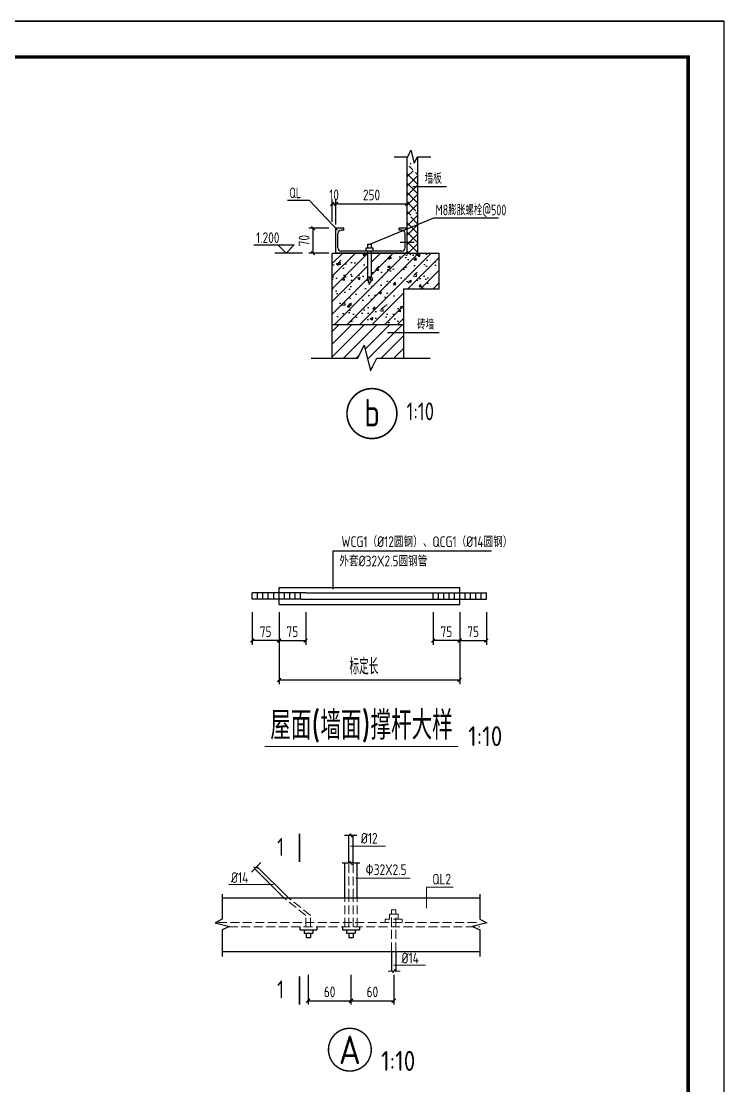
# Model space of a CAD drawing. Header units: millimetres. Extents: x 865490 to 879904, y 39442 to 44891.
# Drawn here: x 875057.7 to 875254.7, y 39745.5 to 40044 of the extents above; entities that cross this region are included whole.
import ezdxf

# ---------------------------------------------------------------- set-up
doc = ezdxf.new("R2010")
doc.units = ezdxf.units.MM
doc.header["$LTSCALE"] = 1000
doc.header["$MEASUREMENT"] = 0
doc.linetypes.add('2', pattern=[11.4, 9, -0.9, 0.6, -0.9])
doc.linetypes.add('DASH', pattern=[0.35, 0.25, -0.1])
for name, color, linetype, lineweight in [('1', 4, 'Continuous', 70), ('D3', 62, 'Continuous', 9), ('LZ', 64, 'Continuous', 9), ('数字', 3, 'Continuous', 9)]:
    doc.layers.add(name, color=color, linetype=linetype, lineweight=lineweight)
for name, color, linetype in [('10', 7, 'Continuous'), ('D1', 112, 'Continuous'), ('D2', 6, 'Continuous'), ('DIM', 7, 'Continuous'), ('FRAME', 4, 'Continuous'), ('PUB_DIM', 3, 'Continuous'), ('THIN', 7, 'Continuous'), ('中文', 7, 'Continuous'), ('文字', 7, 'Continuous'), ('标注', 7, 'Continuous'), ('独立基础', 2, 'Continuous'), ('轴线', 253, '2')]:
    doc.layers.add(name, color=color, linetype=linetype)
doc.styles.add('GBHZ', font='gbenor.shx', dxfattribs={"width": 0.9, "bigfont": 'gbcbig.shx'})
doc.dimstyles.new('100', dxfattribs={"dimscale": 0, "dimtxt": 3, "dimasz": 0.01, "dimexe": 1, "dimexo": 2, "dimgap": 1, "dimtad": 1, "dimdec": 0, "dimlfac": 100, "dimdsep": 46, "dimtxsty": 'GBHZ', "dimblk": 'JT', "dimcen": -2.5, "dimclrd": 7, "dimclre": 7, "dimclrt": 7, "dimadec": 0, "dimazin": 0, "dimtfac": 1, "dimtdec": 0, "dimtix": 1, "dimtmove": 2, "dimatfit": 3, "dimldrblk": 'JT', "dimfxl": 0, "dimtolj": 1, "dimlwd": -1, "dimlwe": -1, "dimarcsym": 0})
doc.dimstyles.new('Y10', dxfattribs={"dimscale": 0, "dimtxt": 3, "dimasz": 0.01, "dimexe": 1.2, "dimexo": 1, "dimgap": 1, "dimtad": 1, "dimdec": 0, "dimlfac": 10, "dimzin": 0, "dimdsep": 46, "dimtxsty": 'GBHZ', "dimblk1": 'DX', "dimblk2": 'DX', "dimsah": 1, "dimcen": 0.09, "dimdle": 1, "dimadec": 0, "dimazin": 0, "dimtfac": 1, "dimtdec": 0, "dimtix": 1, "dimtmove": 2, "dimatfit": 3, "dimldrblk": 'DX', "dimfxl": 0, "dimtolj": 1, "dimtzin": 0, "dimarcsym": 0})

# ---------------------------------------------------------------- blocks, each defined once
blk = doc.blocks.new('DX')
at = {"color": 0, "linetype": 'ByBlock', "const_width": 40}
blk.add_lwpolyline([(-54, -51), (46, 49)], dxfattribs=at)
blk = doc.blocks.new('*D209')
at = {"layer": 'Defpoints', "color": 0, "linetype": 'ByBlock', "transparency": 16777216}
for p in [(875180.64, 39879.32), (875129.95, 39877.11), (875129.95, 39859.25)]:
    blk.add_point(p, dxfattribs=at)
at = {"layer": 'dim', "color": 0, "linetype": 'ByBlock', "lineweight": -2, "transparency": 16777216}
for p, q in [((875180.64, 39878.32), (875180.64, 39858.05)), ((875129.95, 39876.11), (875129.95, 39858.05)), ((875180.63, 39859.25), (875129.96, 39859.25))]:
    blk.add_line(p, q, dxfattribs=at)
at = {"layer": 'dim', "color": 0, "linetype": 'ByBlock', "lineweight": -2, "transparency": 16777216, "xscale": 0.01, "yscale": 0.01, "zscale": 0.01, "rotation": 180}
blk.add_blockref('DX', (875129.95, 39859.25), dxfattribs=at)
at = {"layer": 'dim', "color": 0, "linetype": 'ByBlock', "lineweight": -2, "transparency": 16777216, "xscale": 0.01, "yscale": 0.01, "zscale": 0.01}
blk.add_blockref('DX', (875180.64, 39859.25), dxfattribs=at)
blk = doc.blocks.new('*D210')
at = {"layer": 'Defpoints', "color": 0, "linetype": 'ByBlock', "transparency": 16777216}
for p in [(875129.95, 39879.32), (875137.45, 39879.32), (875137.45, 39870.31)]:
    blk.add_point(p, dxfattribs=at)
at = {"layer": 'dim', "color": 0, "linetype": 'ByBlock', "lineweight": -2, "transparency": 16777216}
for p, q in [((875129.95, 39878.32), (875129.95, 39869.11)), ((875137.45, 39878.32), (875137.45, 39869.11)), ((875129.96, 39870.31), (875137.44, 39870.31))]:
    blk.add_line(p, q, dxfattribs=at)
at = {"layer": 'dim', "color": 0, "linetype": 'ByBlock', "lineweight": -2, "transparency": 16777216, "xscale": 0.01, "yscale": 0.01, "zscale": 0.01, "rotation": 180}
blk.add_blockref('DX', (875129.95, 39870.31), dxfattribs=at)
at = {"layer": 'dim', "color": 0, "linetype": 'ByBlock', "lineweight": -2, "transparency": 16777216, "xscale": 0.01, "yscale": 0.01, "zscale": 0.01}
blk.add_blockref('DX', (875137.45, 39870.31), dxfattribs=at)
at = {"layer": 'dim', "color": 0, "linetype": 'ByBlock', "transparency": 16777216, "insert": (875133.7, 39872.81), "char_height": 3, "attachment_point": 5, "style": 'GBHZ'}
blk.add_mtext('\\A1;75', dxfattribs=at)
blk = doc.blocks.new('*D211')
at = {"layer": 'Defpoints', "color": 0, "linetype": 'ByBlock', "transparency": 16777216}
for p in [(875122.45, 39879.32), (875129.95, 39879.32), (875122.45, 39870.31)]:
    blk.add_point(p, dxfattribs=at)
at = {"layer": 'dim', "color": 0, "linetype": 'ByBlock', "lineweight": -2, "transparency": 16777216}
for p, q in [((875122.45, 39878.32), (875122.45, 39869.11)), ((875129.95, 39878.32), (875129.95, 39869.11)), ((875129.94, 39870.31), (875122.46, 39870.31))]:
    blk.add_line(p, q, dxfattribs=at)
at = {"layer": 'dim', "color": 0, "linetype": 'ByBlock', "lineweight": -2, "transparency": 16777216, "xscale": 0.01, "yscale": 0.01, "zscale": 0.01, "rotation": 180}
blk.add_blockref('DX', (875122.45, 39870.31), dxfattribs=at)
at = {"layer": 'dim', "color": 0, "linetype": 'ByBlock', "lineweight": -2, "transparency": 16777216, "xscale": 0.01, "yscale": 0.01, "zscale": 0.01}
blk.add_blockref('DX', (875129.95, 39870.31), dxfattribs=at)
at = {"layer": 'dim', "color": 0, "linetype": 'ByBlock', "transparency": 16777216, "insert": (875126.2, 39872.81), "char_height": 3, "attachment_point": 5, "style": 'GBHZ'}
blk.add_mtext('\\A1;75', dxfattribs=at)
blk = doc.blocks.new('*D212')
at = {"layer": 'Defpoints', "color": 0, "linetype": 'ByBlock', "transparency": 16777216}
for p in [(875173.14, 39879.32), (875180.64, 39879.32), (875173.14, 39870.31)]:
    blk.add_point(p, dxfattribs=at)
at = {"layer": 'dim', "color": 0, "linetype": 'ByBlock', "lineweight": -2, "transparency": 16777216}
for p, q in [((875173.14, 39878.32), (875173.14, 39869.11)), ((875180.64, 39878.32), (875180.64, 39869.11)), ((875180.63, 39870.31), (875173.15, 39870.31))]:
    blk.add_line(p, q, dxfattribs=at)
at = {"layer": 'dim', "color": 0, "linetype": 'ByBlock', "lineweight": -2, "transparency": 16777216, "xscale": 0.01, "yscale": 0.01, "zscale": 0.01, "rotation": 180}
blk.add_blockref('DX', (875173.14, 39870.31), dxfattribs=at)
at = {"layer": 'dim', "color": 0, "linetype": 'ByBlock', "lineweight": -2, "transparency": 16777216, "xscale": 0.01, "yscale": 0.01, "zscale": 0.01}
blk.add_blockref('DX', (875180.64, 39870.31), dxfattribs=at)
at = {"layer": 'dim', "color": 0, "linetype": 'ByBlock', "transparency": 16777216, "insert": (875176.89, 39872.81), "char_height": 3, "attachment_point": 5, "style": 'GBHZ'}
blk.add_mtext('\\A1;75', dxfattribs=at)
blk = doc.blocks.new('*D213')
at = {"layer": 'Defpoints', "color": 0, "linetype": 'ByBlock', "transparency": 16777216}
for p in [(875180.64, 39879.32), (875188.14, 39879.32), (875188.14, 39870.31)]:
    blk.add_point(p, dxfattribs=at)
at = {"layer": 'dim', "color": 0, "linetype": 'ByBlock', "lineweight": -2, "transparency": 16777216}
for p, q in [((875180.64, 39878.32), (875180.64, 39869.11)), ((875188.14, 39878.32), (875188.14, 39869.11)), ((875180.65, 39870.31), (875188.13, 39870.31))]:
    blk.add_line(p, q, dxfattribs=at)
at = {"layer": 'dim', "color": 0, "linetype": 'ByBlock', "lineweight": -2, "transparency": 16777216, "xscale": 0.01, "yscale": 0.01, "zscale": 0.01, "rotation": 180}
blk.add_blockref('DX', (875180.64, 39870.31), dxfattribs=at)
at = {"layer": 'dim', "color": 0, "linetype": 'ByBlock', "lineweight": -2, "transparency": 16777216, "xscale": 0.01, "yscale": 0.01, "zscale": 0.01}
blk.add_blockref('DX', (875188.14, 39870.31), dxfattribs=at)
at = {"layer": 'dim', "color": 0, "linetype": 'ByBlock', "transparency": 16777216, "insert": (875184.39, 39872.81), "char_height": 3, "attachment_point": 5, "style": 'GBHZ'}
blk.add_mtext('\\A1;75', dxfattribs=at)
blk = doc.blocks.new('JT')
at = {"color": 3}
blk.add_line((-20, 0), (20, 0), dxfattribs=at)
at = {"color": 3, "const_width": 40}
blk.add_lwpolyline([(-53, -53), (53, 53)], dxfattribs=at)
blk = doc.blocks.new('*D949')
at = {"layer": 'Defpoints', "color": 0, "linetype": 'ByBlock', "transparency": 16777216}
for p in [(875150.14, 39778.63, 6.02), (875162.14, 39778.63, 6.02), (875162.14, 39769.31)]:
    blk.add_point(p, dxfattribs=at)
at = {"layer": 'DIM', "color": 7, "linetype": 'ByBlock', "transparency": 16777216}
for p, q in [((875150.14, 39776.63), (875150.14, 39768.31)), ((875162.14, 39776.63), (875162.14, 39768.31)), ((875150.15, 39769.31), (875162.13, 39769.31))]:
    blk.add_line(p, q, dxfattribs=at)
at = {"layer": 'DIM', "color": 7, "linetype": 'ByBlock', "transparency": 16777216, "xscale": 0.01, "yscale": 0.01, "zscale": 0.01, "rotation": 180}
blk.add_blockref('JT', (875150.14, 39769.31), dxfattribs=at)
at = {"layer": 'DIM', "color": 7, "linetype": 'ByBlock', "transparency": 16777216, "xscale": 0.01, "yscale": 0.01, "zscale": 0.01}
blk.add_blockref('JT', (875162.14, 39769.31), dxfattribs=at)
at = {"layer": 'DIM', "color": 7, "linetype": 'ByBlock', "transparency": 16777216, "insert": (875156.14, 39771.81), "char_height": 3, "attachment_point": 5, "style": 'GBHZ'}
blk.add_mtext('\\A1;60', dxfattribs=at)
blk = doc.blocks.new('*D950')
at = {"layer": 'Defpoints', "color": 0, "linetype": 'ByBlock', "transparency": 16777216}
for p in [(875138.14, 39778.63, 6.02), (875150.14, 39778.63, 6.02), (875150.14, 39769.31)]:
    blk.add_point(p, dxfattribs=at)
at = {"layer": 'DIM', "color": 7, "linetype": 'ByBlock', "transparency": 16777216}
for p, q in [((875138.14, 39776.63), (875138.14, 39768.31)), ((875150.14, 39776.63), (875150.14, 39768.31)), ((875138.15, 39769.31), (875150.13, 39769.31))]:
    blk.add_line(p, q, dxfattribs=at)
at = {"layer": 'DIM', "color": 7, "linetype": 'ByBlock', "transparency": 16777216, "xscale": 0.01, "yscale": 0.01, "zscale": 0.01, "rotation": 180}
blk.add_blockref('JT', (875138.14, 39769.31), dxfattribs=at)
at = {"layer": 'DIM', "color": 7, "linetype": 'ByBlock', "transparency": 16777216, "xscale": 0.01, "yscale": 0.01, "zscale": 0.01}
blk.add_blockref('JT', (875150.14, 39769.31), dxfattribs=at)
at = {"layer": 'DIM', "color": 7, "linetype": 'ByBlock', "transparency": 16777216, "insert": (875144.14, 39771.81), "char_height": 3, "attachment_point": 5, "style": 'GBHZ'}
blk.add_mtext('\\A1;60', dxfattribs=at)
blk = doc.blocks.new('*D1152')
at = {"layer": 'Defpoints', "color": 0, "linetype": 'ByBlock', "transparency": 16777216}
for p in [(875144.89, 39985.95), (875139.48, 39978.95), (875144.89, 39978.95)]:
    blk.add_point(p, dxfattribs=at)
at = {"layer": 'dim', "color": 0, "linetype": 'ByBlock', "lineweight": -2, "transparency": 16777216}
for p, q in [((875143.89, 39985.95), (875138.28, 39985.95)), ((875139.48, 39985.94), (875139.48, 39978.96)), ((875143.89, 39978.95), (875138.28, 39978.95))]:
    blk.add_line(p, q, dxfattribs=at)
at = {"layer": 'dim', "color": 0, "linetype": 'ByBlock', "lineweight": -2, "transparency": 16777216, "xscale": 0.01, "yscale": 0.01, "zscale": 0.01}
for p, rotation in [((875139.48, 39985.95), 90), ((875139.48, 39978.95), 270)]:
    blk.add_blockref('DX', p, dxfattribs=dict(at, rotation=rotation))
at = {"layer": 'dim', "color": 0, "linetype": 'ByBlock', "transparency": 16777216, "insert": (875136.98, 39982.45), "char_height": 3, "attachment_point": 5, "rotation": 90, "style": 'GBHZ'}
blk.add_mtext('\\A1;70', dxfattribs=at)
blk = doc.blocks.new('*D1153')
at = {"layer": 'Defpoints', "color": 0, "linetype": 'ByBlock', "transparency": 16777216}
for p in [(875145.89, 39992.76), (875144.89, 39986.68), (875145.89, 39985.95)]:
    blk.add_point(p, dxfattribs=at)
at = {"layer": 'dim', "color": 0, "linetype": 'ByBlock', "lineweight": -2, "transparency": 16777216}
for p, q in [((875144.89, 39987.68), (875144.89, 39993.96)), ((875145.89, 39986.95), (875145.89, 39993.96)), ((875144.88, 39992.76), (875144.87, 39992.76)), ((875144.89, 39992.76), (875145.89, 39992.76)), ((875145.9, 39992.76), (875145.91, 39992.76))]:
    blk.add_line(p, q, dxfattribs=at)
at = {"layer": 'dim', "color": 0, "linetype": 'ByBlock', "lineweight": -2, "transparency": 16777216, "xscale": 0.01, "yscale": 0.01, "zscale": 0.01}
blk.add_blockref('DX', (875144.89, 39992.76), dxfattribs=at)
at = {"layer": 'dim', "color": 0, "linetype": 'ByBlock', "lineweight": -2, "transparency": 16777216, "xscale": 0.01, "yscale": 0.01, "zscale": 0.01, "rotation": 180}
blk.add_blockref('DX', (875145.89, 39992.76), dxfattribs=at)
at = {"layer": 'dim', "color": 0, "linetype": 'ByBlock', "transparency": 16777216, "insert": (875145.39, 39995.26), "char_height": 3, "attachment_point": 5, "style": 'GBHZ'}
blk.add_mtext('\\A1;10', dxfattribs=at)
blk = doc.blocks.new('*D1154')
at = {"layer": 'Defpoints', "color": 0, "linetype": 'ByBlock', "transparency": 16777216}
for p in [(875165.89, 39992.76), (875145.89, 39985.95), (875165.89, 39985.95)]:
    blk.add_point(p, dxfattribs=at)
at = {"layer": 'dim', "color": 0, "linetype": 'ByBlock', "lineweight": -2, "transparency": 16777216}
for p, q in [((875145.89, 39986.95), (875145.89, 39993.96)), ((875165.89, 39986.95), (875165.89, 39993.96)), ((875145.9, 39992.76), (875165.88, 39992.76))]:
    blk.add_line(p, q, dxfattribs=at)
at = {"layer": 'dim', "color": 0, "linetype": 'ByBlock', "lineweight": -2, "transparency": 16777216, "xscale": 0.01, "yscale": 0.01, "zscale": 0.01, "rotation": 180}
blk.add_blockref('DX', (875145.89, 39992.76), dxfattribs=at)
at = {"layer": 'dim', "color": 0, "linetype": 'ByBlock', "lineweight": -2, "transparency": 16777216, "xscale": 0.01, "yscale": 0.01, "zscale": 0.01}
blk.add_blockref('DX', (875165.89, 39992.76), dxfattribs=at)
at = {"layer": 'dim', "color": 0, "linetype": 'ByBlock', "transparency": 16777216, "insert": (875155.89, 39995.26), "char_height": 3, "attachment_point": 5, "style": 'GBHZ'}
blk.add_mtext('\\A1;250', dxfattribs=at)

msp = doc.modelspace()

# ---------------------------------------------------------------- hatches: boundary and pattern name
at = {"layer": 'dim', "linetype": 'ByBlock'}
h = msp.add_hatch(dxfattribs=at)
h.set_pattern_fill('ANSI37', color=256, scale=15, style=0)
h.set_pattern_definition([(45, (475717.7004, 183899.2445), (-1.325825215, 1.325825215), []), (135, (475717.7004, 183899.2445), (-1.325825215, -1.325825215), [])])
h.paths.add_polyline_path([(875168.888, 40002.562), (875168.758, 40002.562), (875167.858, 40000.762), (875166.958, 40004.362), (875166.058, 40002.562), (875165.888, 40002.562), (875165.888, 39988.67), (875168.888, 39991.382)])
h = msp.add_hatch(dxfattribs=at)
h.set_pattern_fill('ANSI37', color=256, scale=15, style=0)
h.set_pattern_definition([(45, (475717.7004, 183898.7445), (-1.325825215, 1.325825215), []), (135, (475717.7004, 183898.7445), (-1.325825215, -1.325825215), [])])
h.paths.add_polyline_path([(875168.888, 39990.882), (875165.888, 39988.17), (875165.888, 39978.452), (875168.888, 39978.452)])
h = msp.add_hatch(dxfattribs=at)
h.set_pattern_fill('ANSI31', color=256, scale=20, style=0)
h.set_pattern_definition([(45, (5678.8504, -1680.1166), (-1.767766953, 1.767766953), [])])
h.paths.add_polyline_path([(875164.888, 39968.952), (875174.884, 39968.952), (875174.884, 39978.953), (875155.869, 39978.953), (875155.869, 39972.267), (875156.194, 39971.373), (875155.713, 39971.373), (875155.713, 39970.976), (875155.388, 39970.694), (875155.063, 39970.976), (875155.063, 39971.373), (875154.582, 39971.373), (875154.907, 39972.267), (875154.907, 39978.953), (875145.888, 39978.953), (875144.888, 39978.953), (875144.888, 39958.952), (875164.888, 39958.952)])
h = msp.add_hatch(dxfattribs=at)
h.set_pattern_fill('ANSI31', color=256, scale=20, style=0)
h.set_pattern_definition([(45, (5909.8783, -1238.3132), (-1.767766953, 1.767766953), [])])
h.paths.add_polyline_path([(875164.888, 39958.952), (875144.888, 39958.952), (875144.888, 39949.509), (875152.025, 39949.509), (875153.825, 39953.109), (875155.625, 39945.909), (875157.425, 39949.509), (875164.888, 39949.509)])
at = {"layer": '标注'}
h = msp.add_hatch(dxfattribs=at)
h.set_pattern_fill('AR-CONC', color=256)
h.set_pattern_definition([(50, (5678.8504, -1680.1166), (7.172601826, -0.62752135), [0.75, -8.25]), (355, (5678.8504, -1680.117), (-1.387513336, 7.52192134), [0.6, -6.6]), (100.4514445, (5679.448, -1680.169), (5.78508847, 6.89439991), [0.63740192, -7.01142112]), (46.1842, (5678.85, -1678.117), (10.67241331, -1.65519281), [1.125, -12.375]), (96.6356355, (5679.74, -1678.255), (9.34661946, 9.74118601), [0.95610342, -10.5171376]), (351.184164, (5678.85, -1678.117), (9.34661945, 9.741186), [0.9, -9.90000001]), (21, (5679.8504, -1678.6166), (5.96907052, -4.026188907), [0.75, -8.25]), (326, (5679.8504, -1678.617), (2.43315332, 7.25150045), [0.6, -6.6]), (71.4514447, (5680.348, -1678.952), (8.40222377, 3.22531153), [0.6374019, -7.01142112]), (37.5, (5678.8504, -1680.1166), (0.121598553, 3.328938538), [0, -6.52, 0, -6.7, 0, -6.625]), (7.5, (5678.8504, -1680.1166), (2.630695374, 3.944117119), [0, -3.82, 0, -6.37, 0, -2.525]), (327.5, (5676.6204, -1680.1166), (5.338224362, -0.225548717), [0, -2.5, 0, -7.8, 0, -10.35]), (317.5, (5675.6204, -1680.1166), (5.831861693, 1.001049823), [0, -3.25, 0, -5.18, 0, -7.35])])
h.paths.add_polyline_path([(875164.888, 39968.952), (875174.884, 39968.952), (875174.884, 39978.953), (875155.869, 39978.953), (875155.869, 39972.267), (875156.194, 39971.373), (875155.713, 39971.373), (875155.713, 39970.976), (875155.388, 39970.694), (875155.063, 39970.976), (875155.063, 39971.373), (875154.582, 39971.373), (875154.907, 39972.267), (875154.907, 39978.953), (875145.888, 39978.953), (875144.888, 39978.953), (875144.888, 39958.952), (875164.888, 39958.952)])

# ---------------------------------------------------------------- linework, layer by layer
at = {"color": 0}
for p, q in [((875254.672, 40043.955), (874413.672, 40043.955)), ((874413.672, 40043.955), (875254.672, 40043.955)), ((875254.672, 40043.955), (875254.672, 39449.955))]:
    msp.add_line(p, q, dxfattribs=at)
at = {"color": 0, "const_width": 1}
msp.add_lwpolyline([(875244.672, 39459.955), (874438.672, 39459.955), (874438.672, 40033.955), (875244.672, 40033.955)], close=True, dxfattribs=at)
at = {"linetype": 'ByBlock', "ltscale": 0.5, "const_width": 0.4, "elevation": 1.667}
msp.add_lwpolyline([(875143.817, 39755.599, 1), (875155.817, 39755.599, 1)], format="xyb", close=True, dxfattribs=at)
at = {"layer": '1', "color": 2, "const_width": 0.48, "elevation": -4.357}
for points in [[(875135.674, 39808.231), (875135.674, 39816.153)], [(875135.674, 39768.261), (875135.674, 39776.183)]]:
    msp.add_lwpolyline(points, dxfattribs=at)
at = {"layer": '10', "const_width": 0.45}
msp.add_lwpolyline([(875163.005, 39933.961, 1), (875149.005, 39933.961, 1), (875163.005, 39933.961, 1)], format="xyb", close=True, dxfattribs=at)
at = {"layer": 'D1'}
for p, q in [((875122.882, 39981.257), (875134.235, 39981.257)), ((875136.552, 39978.953), (875128.756, 39978.953)), ((875129.627, 39981.257), (875131.931, 39978.953)), ((875134.235, 39981.257), (875131.931, 39978.953))]:
    msp.add_line(p, q, dxfattribs=at)
at = {"layer": 'D1', "color": 251}
for p, q in [((875149.872, 39815.655, 1.667), (875148.351, 39815.655, 1.667)), ((875149.872, 39815.655, 1.667), (875149.872, 39816.123, 1.667)), ((875149.872, 39816.123, 1.667), (875150.457, 39815.187, 1.667)), ((875151.744, 39815.655, 1.667), (875150.457, 39815.655, 1.667)), ((875150.457, 39815.187, 1.667), (875150.457, 39815.655, 1.667)), ((875122.2, 39805.332, 1.667), (875123.219, 39806.361, 1.667)), ((875124.056, 39806.458, 1.667), (875122.845, 39806.731, 1.667)), ((875122.845, 39806.731, 1.667), (875123.219, 39806.361, 1.667)), ((875123.682, 39806.828, 1.667), (875124.886, 39808.044, 1.667)), ((875123.682, 39806.828, 1.667), (875124.056, 39806.458, 1.667)), ((875149.872, 39807.865, 1.667), (875147.685, 39807.865, 1.667)), ((875149.872, 39808.333, 1.667), (875150.457, 39807.397, 1.667)), ((875149.872, 39807.865, 1.667), (875149.872, 39808.333, 1.667)), ((875152.599, 39807.865, 1.667), (875150.457, 39807.865, 1.667)), ((875150.457, 39807.397, 1.667), (875150.457, 39807.865, 1.667))]:
    msp.add_line(p, q, dxfattribs=at)
at = {"layer": 'D2'}
for p, q in [((875148.142, 39985.951), (875145.888, 39985.951)), ((875145.888, 39978.953), (875145.888, 39985.951)), ((875148.142, 39985.387), (875147.359, 39985.387)), ((875148.142, 39985.387), (875148.142, 39985.951)), ((875165.888, 39985.951), (875163.634, 39985.951)), ((875163.634, 39985.387), (875163.634, 39985.951)), ((875164.423, 39985.387), (875163.634, 39985.387)), ((875165.888, 39978.953), (875165.888, 39985.951)), ((875146.458, 39980.418), (875146.458, 39984.486)), ((875165.324, 39980.418), (875165.324, 39984.486)), ((875165.888, 39978.953), (875145.888, 39978.953)), ((875164.423, 39979.516), (875147.359, 39979.516)), ((875154.426, 39979.516), (875154.426, 39980.478)), ((875154.426, 39980.478), (875156.349, 39980.478)), ((875154.907, 39980.478), (875154.907, 39981.439)), ((875154.907, 39981.439), (875155.869, 39981.439)), ((875154.907, 39972.267), (875154.907, 39979.516)), ((875155.869, 39980.478), (875155.869, 39981.439)), ((875155.869, 39972.267), (875155.869, 39979.516)), ((875156.349, 39979.516), (875156.349, 39980.478)), ((875154.907, 39972.267), (875154.582, 39971.373)), ((875154.582, 39971.373), (875155.063, 39971.373)), ((875154.907, 39972.267), (875155.869, 39972.267)), ((875155.388, 39972.267), (875155.063, 39971.373)), ((875155.063, 39971.373), (875155.063, 39970.976)), ((875155.063, 39970.976), (875155.388, 39970.694)), ((875155.388, 39972.267), (875155.713, 39971.373)), ((875155.713, 39970.976), (875155.388, 39970.694)), ((875155.713, 39971.373), (875156.194, 39971.373)), ((875155.713, 39971.373), (875155.713, 39970.976)), ((875155.869, 39972.267), (875156.194, 39971.373)), ((875149.557, 39807.865, 1.667), (875149.557, 39815.666, 1.667)), ((875150.727, 39807.865, 1.667), (875150.727, 39815.666, 1.667)), ((875131.316, 39798.155, 1.667), (875123.124, 39806.265, 1.667)), ((875132.632, 39798.155, 1.667), (875123.776, 39806.923, 1.667)), ((875148.387, 39798.155, 1.667), (875148.387, 39807.865, 1.667)), ((875151.897, 39798.155, 1.667), (875151.897, 39807.865, 1.667)), ((875114.033, 39798.155, 1.667), (875186.251, 39798.155, 1.667)), ((875135.794, 39790.07, 1.667), (875135.794, 39789.168, 1.667)), ((875135.794, 39789.168, 1.667), (875140.602, 39789.168, 1.667)), ((875136.996, 39789.168, 1.667), (875136.996, 39788.266, 1.667)), ((875136.996, 39788.266, 1.667), (875139.4, 39788.266, 1.667)), ((875137.597, 39788.266, 1.667), (875137.597, 39787.064, 1.667)), ((875138.799, 39788.266, 1.667), (875138.799, 39787.064, 1.667)), ((875139.4, 39789.168, 1.667), (875139.4, 39788.266, 1.667)), ((875140.602, 39790.07, 1.667), (875140.602, 39789.168, 1.667)), ((875147.722, 39790.07, 1.667), (875147.722, 39789.168, 1.667)), ((875147.722, 39789.168, 1.667), (875152.53, 39789.168, 1.667)), ((875148.924, 39789.168, 1.667), (875148.924, 39788.266, 1.667)), ((875148.924, 39788.266, 1.667), (875151.328, 39788.266, 1.667)), ((875149.525, 39788.266, 1.667), (875149.525, 39787.064, 1.667)), ((875150.727, 39788.266, 1.667), (875150.727, 39787.064, 1.667)), ((875151.328, 39789.168, 1.667), (875151.328, 39788.266, 1.667)), ((875152.53, 39790.07, 1.667), (875152.53, 39789.168, 1.667)), ((875137.597, 39787.064, 1.667), (875138.799, 39787.064, 1.667)), ((875149.525, 39787.064, 1.667), (875150.727, 39787.064, 1.667)), ((875114.033, 39783.155, 1.667), (875186.251, 39783.155, 1.667)), ((875161.526, 39783.155, 1.667), (875161.526, 39777.572, 1.667)), ((875162.728, 39783.155, 1.667), (875162.728, 39777.572, 1.667))]:
    msp.add_line(p, q, dxfattribs=at)
for centre, start, end in [((875147.359, 39984.486), 90, 180), ((875164.423, 39984.486), 0, 90), ((875147.359, 39980.418), 180, 270), ((875164.423, 39980.418), 270, 0)]:
    msp.add_arc(centre, 0.902, start, end, dxfattribs=at)
at = {"layer": 'D3', "color": 251}
for p, q in [((875159.851, 39812.629, 1.667), (875150.015, 39812.629, 1.667)), ((875151.519, 39803.692, 1.667), (875166.694, 39803.692, 1.667)), ((875128.362, 39801.957, 1.667), (875115.846, 39801.957, 1.667)), ((875171.308, 39801.129, -4.357), (875171.308, 39795.313, -4.357)), ((875171.308, 39801.129, -4.357), (875178.77, 39801.129, -4.357)), ((875171.081, 39779.27, 1.667), (875162.106, 39779.27, 1.667))]:
    msp.add_line(p, q, dxfattribs=at)
at = {"layer": 'D3'}
for p, q in [((875160.54, 39777.572, 1.667), (875161.827, 39777.572, 1.667)), ((875162.412, 39778.04, 1.667), (875161.827, 39777.104, 1.667)), ((875161.827, 39777.104, 1.667), (875161.827, 39777.572, 1.667)), ((875162.412, 39777.572, 1.667), (875162.412, 39778.04, 1.667)), ((875162.412, 39777.572, 1.667), (875163.933, 39777.572, 1.667))]:
    msp.add_line(p, q, dxfattribs=at)
at = {"layer": 'dim', "linetype": 'ByBlock'}
for p, q in [((875165.888, 39978.953), (875165.888, 40005.987)), ((875168.888, 39978.953), (875168.888, 40005.987)), ((875167.516, 39997.651), (875176.945, 39997.651)), ((875138.491, 39993.711), (875132.296, 39993.711)), ((875146.313, 39985.391), (875138.491, 39993.711)), ((875155.388, 39981.439), (875173.413, 39988.852)), ((875173.413, 39988.852), (875191.544, 39988.852)), ((875160.384, 39956.648), (875174.865, 39956.648))]:
    msp.add_line(p, q, dxfattribs=at)
at = {"layer": 'dim', "color": 0, "linetype": 'Continuous'}
for p, q in [((875145.101, 39895.462), (875189.579, 39895.462)), ((875145.101, 39884.754), (875145.101, 39895.462))]:
    msp.add_line(p, q, dxfattribs=at)
at = {"layer": 'dim', "linetype": 'ByBlock', "const_width": 0.4}
msp.add_lwpolyline([(875167.914, 39981.952), (875163.877, 39981.952)], dxfattribs=at)
at = {"layer": 'FRAME', "color": 4}
for p, q in [((875122.454, 39881.893), (875122.454, 39883.693)), ((875137.454, 39883.693), (875122.454, 39883.693)), ((875123.954, 39881.893), (875123.954, 39883.693)), ((875125.454, 39881.893), (875125.454, 39883.693)), ((875126.954, 39881.893), (875126.954, 39883.693)), ((875128.454, 39881.893), (875128.454, 39883.693)), ((875129.954, 39885.193), (875180.641, 39885.193)), ((875129.954, 39880.393), (875129.954, 39885.193)), ((875131.454, 39881.893), (875131.454, 39883.693)), ((875132.954, 39881.893), (875132.954, 39883.693)), ((875134.454, 39881.893), (875134.454, 39883.693)), ((875135.954, 39881.893), (875135.954, 39883.693)), ((875137.454, 39883.693), (875174.422, 39883.693)), ((875173.141, 39881.893), (875173.141, 39883.693)), ((875174.422, 39883.693), (875188.141, 39883.693)), ((875174.641, 39881.893), (875174.641, 39883.693)), ((875176.141, 39881.893), (875176.141, 39883.693)), ((875177.641, 39881.893), (875177.641, 39883.693)), ((875179.141, 39881.893), (875179.141, 39883.693)), ((875180.641, 39880.393), (875180.641, 39885.193)), ((875182.141, 39881.893), (875182.141, 39883.693)), ((875183.641, 39881.893), (875183.641, 39883.693)), ((875185.141, 39881.893), (875185.141, 39883.693)), ((875186.641, 39881.893), (875186.641, 39883.693)), ((875188.141, 39881.893), (875188.141, 39883.693)), ((875136.396, 39881.893), (875122.454, 39881.893)), ((875136.396, 39881.893), (875173.141, 39881.893)), ((875173.141, 39881.893), (875188.141, 39881.893)), ((875129.954, 39880.393), (875180.641, 39880.393))]:
    msp.add_line(p, q, dxfattribs=at)
at = {"layer": 'LZ', "color": 251, "linetype": 'DASH', "ltscale": 0.01}
for p, q in [((875149.557, 39798.155, 1.667), (875149.557, 39807.865, 1.667)), ((875150.727, 39798.155, 1.667), (875150.727, 39807.865, 1.667)), ((875137.483, 39793.238, 1.667), (875131.316, 39798.155, 1.667)), ((875138.799, 39793.238, 1.667), (875132.632, 39798.155, 1.667)), ((875148.387, 39790.07, 1.667), (875148.387, 39798.155, 1.667)), ((875149.557, 39790.07, 1.667), (875149.557, 39798.112, 1.667)), ((875150.727, 39790.07, 1.667), (875150.727, 39798.056, 1.667)), ((875151.897, 39790.07, 1.667), (875151.897, 39798.056, 1.667)), ((875161.526, 39783.155, 1.667), (875161.526, 39794.778, 1.667)), ((875162.728, 39794.778, 1.667), (875161.526, 39794.778, 1.667)), ((875162.728, 39783.155, 1.667), (875162.728, 39794.778, 1.667)), ((875112.834, 39791.24, 1.667), (875186.251, 39791.24, 1.667)), ((875137.483, 39790.07, 1.667), (875137.483, 39793.238, 1.667)), ((875138.799, 39790.07, 1.667), (875138.799, 39793.238, 1.667)), ((875164.531, 39792.174, 1.667), (875159.723, 39792.174, 1.667)), ((875159.723, 39791.272, 1.667), (875159.723, 39792.174, 1.667)), ((875160.925, 39792.174, 1.667), (875160.925, 39793.576, 1.667)), ((875163.329, 39793.576, 1.667), (875160.925, 39793.576, 1.667)), ((875163.329, 39792.174, 1.667), (875163.329, 39793.576, 1.667)), ((875164.531, 39791.272, 1.667), (875164.531, 39792.174, 1.667)), ((875115.864, 39790.07, 1.667), (875186.251, 39790.07, 1.667))]:
    msp.add_line(p, q, dxfattribs=at)
at = {"layer": 'THIN', "linetype": 'ByBlock'}
for p, q in [((875162.265, 40005.987), (875166.058, 40005.987)), ((875166.058, 40005.987), (875166.958, 40007.787)), ((875166.958, 40007.787), (875167.858, 40004.187)), ((875167.858, 40004.187), (875168.758, 40005.987)), ((875168.758, 40005.987), (875172.552, 40005.987)), ((875152.025, 39949.509), (875153.825, 39953.109)), ((875153.825, 39953.109), (875155.625, 39945.909)), ((875138.994, 39949.509), (875152.025, 39949.509)), ((875155.625, 39945.909), (875157.425, 39949.509)), ((875157.425, 39949.509), (875172.385, 39949.509)), ((875114.033, 39799.182, 1.667), (875114.033, 39792.155, 1.667)), ((875186.251, 39799.182, 1.667), (875186.251, 39792.155, 1.667)), ((875114.033, 39792.155, 1.667), (875112.033, 39791.155, 1.667)), ((875112.033, 39791.155, 1.667), (875116.033, 39790.155, 1.667)), ((875188.251, 39791.155, 1.667), (875184.251, 39790.155, 1.667)), ((875186.251, 39792.155, 1.667), (875188.251, 39791.155, 1.667)), ((875116.033, 39790.155, 1.667), (875114.033, 39789.155, 1.667)), ((875114.033, 39789.155, 1.667), (875114.033, 39781.694, 1.667)), ((875184.251, 39790.155, 1.667), (875186.251, 39789.155, 1.667)), ((875186.251, 39789.155, 1.667), (875186.251, 39781.694, 1.667))]:
    msp.add_line(p, q, dxfattribs=at)
at = {"layer": '文字', "color": 6, "const_width": 0.32}
msp.add_lwpolyline([(875125.89, 39840.59), (875180.21, 39840.59)], dxfattribs=at)
at = {"layer": '独立基础'}
for p, q in [((875144.888, 39949.509), (875144.888, 39978.953)), ((875144.888, 39978.953), (875174.884, 39978.953)), ((875174.884, 39968.952), (875174.884, 39978.952)), ((875164.888, 39968.952), (875164.888, 39949.509)), ((875164.888, 39968.952), (875174.884, 39968.952)), ((875144.888, 39958.952), (875164.888, 39958.952))]:
    msp.add_line(p, q, dxfattribs=at)

# ---------------------------------------------------------------- texts
at = {"layer": '10', "style": 'GBHZ', "width": 0.9}
msp.add_text('b', height=7.7, dxfattribs=at).set_placement((875153.868, 39930.342))
at = {"layer": 'D1', "style": 'GBHZ', "width": 0.9}
msp.add_text('1.200', height=3, dxfattribs=at).set_placement((875123.517, 39981.775))
at = {"layer": 'dim', "linetype": 'ByBlock', "style": 'GBHZ', "width": 0.75}
msp.add_text('标定长', height=4.5, dxfattribs=at).set_placement((875149.713, 39860.8))
at = {"layer": 'PUB_DIM', "style": 'GBHZ', "width": 0.9}
for p in [(875129.429, 39809.936, -4.357), (875129.429, 39769.966, -4.357)]:
    msp.add_text('1', height=5, dxfattribs=at).set_placement(p)
at = {"layer": '中文', "style": 'GBHZ', "width": 0.9}
msp.add_text('1:10', height=5, dxfattribs=at).set_placement((875165.73, 39932.073, -0.009))
at = {"layer": '数字', "style": 'GBHZ', "width": 0.9}
for s, p in [('WCG1（%%C12圆钢）、QCG1（%%C14圆钢）', (875147.447, 39896.539)), ('外套%%C32X2.5圆钢管', (875146.867, 39891.123)), ('%%C12', (875152.894, 39813.361, 1.667)), ('%%13032X2.5', (875154.216, 39804.569, 1.667)), ('%%C14', (875116.472, 39802.343, 1.667)), ('QL2', (875172.947, 39801.918, -4.357)), ('%%C14', (875164.3, 39779.777, 1.667))]:
    msp.add_text(s, height=3, dxfattribs=at).set_placement(p)
at = {"layer": '文字', "color": 6, "style": 'GBHZ'}
for s, height, p in [('屋面(墙面)撑杆大样', 8, (875127.498, 39842.541)), ('1:10', 5.6, (875183.003, 39840.702)), ('A', 8, (875146.733, 39751.565, 1.667)), ('1:10', 5.6, (875158.584, 39749.647, 1.658))]:
    msp.add_text(s, height=height, dxfattribs=at).set_placement(p)
at = {"layer": '轴线', "color": 61, "linetype": 'ByBlock', "style": 'GBHZ', "width": 0.8}
for s, p in [('墙板', (875170.79, 39998.387)), ('QL', (875132.887, 39994.356)), ('M8膨胀螺栓@500', (875173.856, 39989.554)), ('砖墙', (875168.679, 39957.48))]:
    msp.add_text(s, height=3, dxfattribs=at).set_placement(p)

# ---------------------------------------------------------------- dimensions: what is measured, and where the dimension line sits
at = {"layer": 'dim', "color": 6, "linetype": 'ByBlock'}
dim = msp.add_linear_dim(base=(875145.888, 39992.76), p1=(875144.888, 39986.679), p2=(875145.888, 39985.951), dimstyle='Y10', override={"dimscale": 1}, dxfattribs=at)
dim.commit()
dim.dimension.update_dxf_attribs({"geometry": '*D1153', "text_midpoint": (875145.388, 39995.26)})
dim = msp.add_linear_dim(base=(875165.888, 39992.76), p1=(875145.888, 39985.951), p2=(875165.888, 39985.951), text='250', dimstyle='Y10', override={"dimscale": 1}, dxfattribs=at)
dim.commit()
dim.dimension.update_dxf_attribs({"geometry": '*D1154', "text_midpoint": (875155.888, 39995.26)})
dim = msp.add_linear_dim(base=(875139.482, 39978.953), p1=(875144.888, 39985.951), p2=(875144.888, 39978.953), angle=90, dimstyle='Y10', override={"dimscale": 1}, dxfattribs=at)
dim.commit()
dim.dimension.update_dxf_attribs({"geometry": '*D1152', "text_midpoint": (875136.982, 39982.452)})
at = {"layer": 'dim', "linetype": 'ByBlock'}
for base, p1, p2, picture, middle in [((875122.454, 39870.308), (875129.954, 39879.324), (875122.454, 39879.324), '*D211', (875126.204, 39872.808)), ((875137.454, 39870.308), (875129.954, 39879.324), (875137.454, 39879.324), '*D210', (875133.704, 39872.808)), ((875173.141, 39870.308), (875180.641, 39879.324), (875173.141, 39879.324), '*D212', (875176.891, 39872.808)), ((875188.141, 39870.308), (875180.641, 39879.324), (875188.141, 39879.324), '*D213', (875184.391, 39872.808))]:
    dim = msp.add_linear_dim(base=base, p1=p1, p2=p2, dimstyle='Y10', override={"dimscale": 1}, dxfattribs=at)
    dim.commit()
    dim.dimension.update_dxf_attribs({"geometry": picture, "text_midpoint": middle})
dim = msp.add_linear_dim(base=(875129.954, 39859.249), p1=(875180.641, 39879.324), p2=(875129.954, 39877.108), text=' ', dimstyle='Y10', override={"dimscale": 1}, dxfattribs=at)
dim.commit()
dim.dimension.update_dxf_attribs({"geometry": '*D209', "text_midpoint": (875155.297, 39859.249)})
at = {"layer": 'DIM', "color": 4, "linetype": 'ByBlock'}
for base, p1, p2, picture, middle in [((875150.142, 39769.308, -4.357), (875138.141, 39778.629, 1.667), (875150.142, 39778.629, 1.667), '*D950', (875144.142, 39771.808, -4.357)), ((875162.143, 39769.308, -4.357), (875150.142, 39778.629, 1.667), (875162.143, 39778.629, 1.667), '*D949', (875156.142, 39771.808, -4.357))]:
    dim = msp.add_linear_dim(base=base, p1=p1, p2=p2, dimstyle='100', override={"dimscale": 1, "dimlfac": 5}, dxfattribs=at)
    dim.commit()
    dim.dimension.update_dxf_attribs({"geometry": picture, "text_midpoint": middle})

doc.saveas('drawing.dxf')
